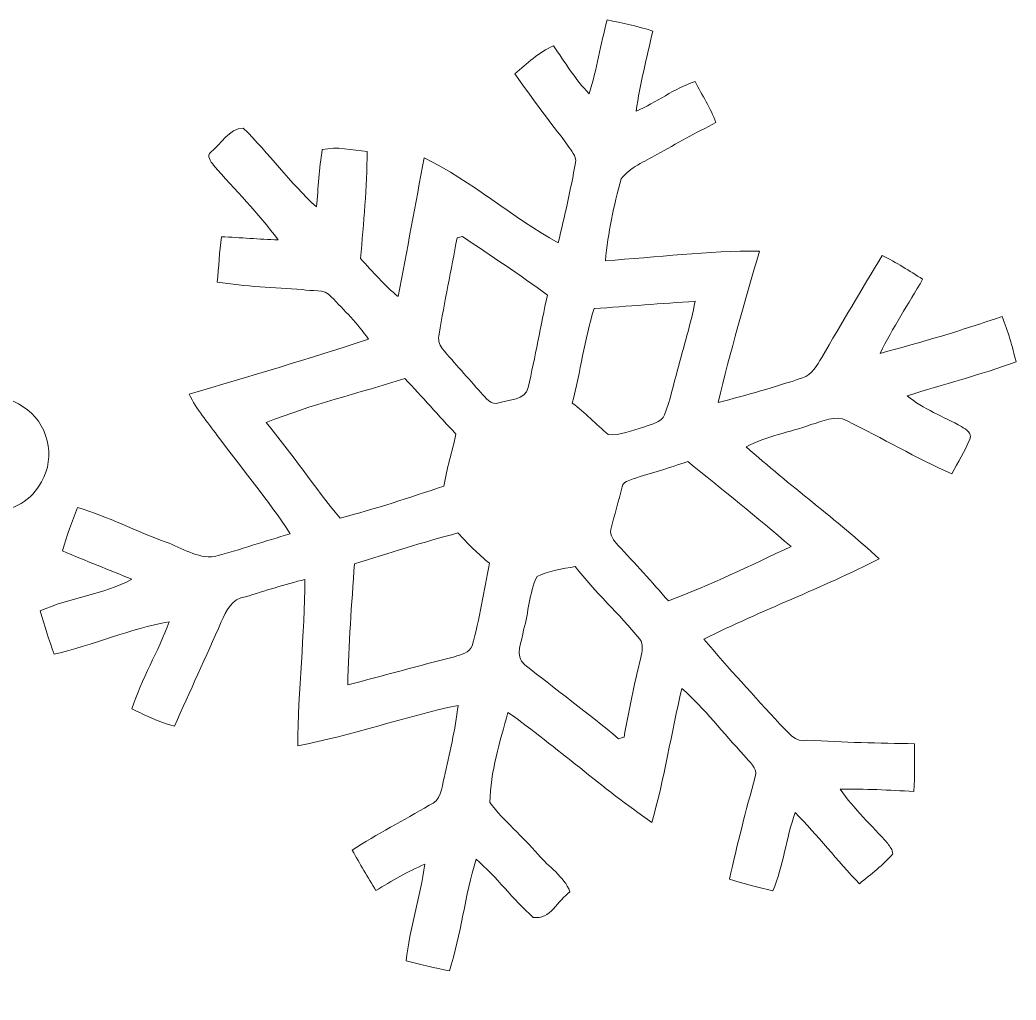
# Model space of a CAD drawing. Header units: centimetres. Extents: x -16.1 to 16.1, y -15.2 to 15.
# Drawn here: x -0.09 to 15.68, y -0.47 to 15.05 of the extents above; entities that cross this region are included whole.
import ezdxf

# ---------------------------------------------------------------- set-up
doc = ezdxf.new("R2010")
doc.units = ezdxf.units.CM
doc.header["$MEASUREMENT"] = 0
doc.layers.add('Layer 1', color=7, linetype='Continuous')

msp = doc.modelspace()

# ---------------------------------------------------------------- linework, layer by layer
at = {"layer": 'Layer 1', "color": 252, "lineweight": 9}
for points, knots in [([(9.20356, 15.04578), (9.44698, 14.9978), (9.69075, 14.94629), (9.92746, 14.87009), (9.92746, 14.87009), (9.83327, 14.44923), (9.72779, 14.03013), (9.66429, 13.60291), (9.66429, 13.60291), (9.98779, 13.7345), (10.26366, 13.96486), (10.59915, 14.06929), (10.59915, 14.06929), (10.71063, 13.85515), (10.84116, 13.64983), (10.92794, 13.4237), (10.92794, 13.4237), (10.61362, 13.25719), (10.29929, 13.09068), (9.99026, 12.91464), (9.99026, 12.91464), (9.79517, 12.80176), (9.56798, 12.71427), (9.42828, 12.52976), (9.42828, 12.52976), (9.30693, 12.10784), (9.21979, 11.67322), (9.17852, 11.23542), (9.17852, 11.23542), (9.98991, 11.2894), (10.80094, 11.39276), (11.61515, 11.38606), (11.61515, 11.38606), (11.39043, 10.59054), (11.1509, 9.79715), (10.96534, 8.99176), (10.96534, 8.99176), (11.41336, 9.10641), (11.85927, 9.23306), (12.29813, 9.37981), (12.29813, 9.37981), (12.44806, 9.42849), (12.52638, 9.57772), (12.60364, 9.70331), (12.60364, 9.70331), (12.91726, 10.24412), (13.23722, 10.7814), (13.56107, 11.31621), (13.56107, 11.31621), (13.78438, 11.21038), (13.9897, 11.07138), (14.20066, 10.94297), (14.20066, 10.94297), (13.97947, 10.54998), (13.723, 10.17603), (13.52827, 9.76857), (13.52827, 9.76857), (14.17773, 9.94038), (14.82261, 10.1337), (15.45831, 10.35171), (15.45831, 10.35171), (15.55427, 10.11959), (15.61918, 9.87652), (15.67986, 9.63346), (15.67986, 9.63346), (15.11259, 9.42885), (14.52874, 9.27751), (13.95442, 9.09547), (13.95442, 9.09547), (14.21336, 8.88628), (14.52839, 8.76809), (14.81767, 8.60934), (14.81767, 8.60934), (14.8854, 8.56595), (14.98806, 8.50739), (14.94855, 8.41108), (14.94855, 8.41108), (14.87094, 8.21882), (14.75629, 8.04455), (14.66386, 7.85934), (14.66386, 7.85934), (14.0973, 8.11334), (13.55966, 8.42661), (13.00369, 8.70142), (13.00369, 8.70142), (12.81777, 8.80231), (12.61104, 8.68907), (12.43007, 8.64004), (12.43007, 8.64004), (12.09176, 8.51692), (11.72804, 8.45765), (11.40701, 8.29008), (11.40701, 8.29008), (12.09034, 7.6766), (12.83859, 7.13861), (13.51345, 6.51561), (13.51345, 6.51561), (12.60752, 6.05347), (11.64831, 5.70034), (10.73779, 5.24596), (10.73779, 5.24596), (11.12514, 4.78559), (11.53472, 4.34426), (11.94006, 3.90011), (11.94006, 3.90011), (12.06318, 3.78193), (12.1803, 3.59884), (12.3835, 3.644), (12.3835, 3.644), (12.94477, 3.61401), (13.5071, 3.59743), (14.06943, 3.59038), (14.06943, 3.59038), (14.07013, 3.33955), (14.08036, 3.08696), (14.05849, 2.83614), (14.05849, 2.83614), (13.67008, 2.85448), (13.28203, 2.87776), (12.89362, 2.87071), (12.89362, 2.87071), (13.11269, 2.55674), (13.39633, 2.29603), (13.64751, 2.00852), (13.64751, 2.00852), (13.68702, 1.96266), (13.72088, 1.90939), (13.73006, 1.84765), (13.73006, 1.84765), (13.57554, 1.66774), (13.38186, 1.52592), (13.20054, 1.37387), (13.20054, 1.37387), (12.84882, 1.73794), (12.54049, 2.14222), (12.18101, 2.49923), (12.18101, 2.49923), (12.04025, 2.09354), (11.99509, 1.65962), (11.82964, 1.26239), (11.82964, 1.26239), (11.59716, 1.31073), (11.36821, 1.37634), (11.14172, 1.44725), (11.14172, 1.44725), (11.26167, 1.99088), (11.40349, 2.52957), (11.54848, 3.06685), (11.54848, 3.06685), (11.59822, 3.20938), (11.44406, 3.30357), (11.37562, 3.40587), (11.37562, 3.40587), (11.0433, 3.75583), (10.75155, 4.146), (10.38854, 4.46526), (10.38854, 4.46526), (10.21992, 3.76006), (10.11408, 3.03898), (9.91159, 2.34295), (9.91159, 2.34295), (9.12666, 2.88905), (8.41334, 3.53111), (7.63511, 4.08673), (7.63511, 4.08673), (7.50882, 3.62071), (7.35607, 3.14552), (7.34901, 2.66045), (7.34901, 2.66045), (7.57549, 2.362), (7.8683, 2.12106), (8.11383, 1.83813), (8.11383, 1.83813), (8.27541, 1.63881), (8.52341, 1.49452), (8.61584, 1.24581), (8.61584, 1.24581), (8.43204, 1.11599), (8.30045, 0.79638), (8.03622, 0.84224), (8.03622, 0.84224), (7.71061, 1.12552), (7.45872, 1.48218), (7.13064, 1.76193), (7.13064, 1.76193), (6.95461, 1.18196), (6.89146, 0.57413), (6.71013, -0.00372), (6.71013, -0.00372), (6.47941, 0.04214), (6.25011, 0.09541), (6.02151, 0.1515), (6.02151, 0.1515), (6.08289, 0.66938), (6.24729, 1.1675), (6.31819, 1.68361), (6.31819, 1.68361), (6.04797, 1.56825), (5.79432, 1.41903), (5.5442, 1.26592), (5.5442, 1.26592), (5.41791, 1.47794), (5.28914, 1.68749), (5.17061, 1.90339), (5.17061, 1.90339), (5.56219, 2.16586), (5.98694, 2.37329), (6.3891, 2.61777), (6.3891, 2.61777), (6.58101, 2.67703), (6.58454, 2.8947), (6.62617, 3.05168), (6.62617, 3.05168), (6.70202, 3.43268), (6.80714, 3.80945), (6.84489, 4.19715), (6.84489, 4.19715), (5.99082, 4.01441), (5.16391, 3.72196), (4.30595, 3.55792), (4.30595, 3.55792), (4.31371, 4.43669), (4.41566, 5.31334), (4.42131, 6.19105), (4.42131, 6.19105), (4.10381, 6.11097), (3.79089, 6.01361), (3.47904, 5.91448), (3.47904, 5.91448), (3.26349, 5.89155), (3.17424, 5.68976), (3.09698, 5.51901), (3.09698, 5.51901), (2.85462, 4.96656), (2.59921, 4.42011), (2.35509, 3.86836), (2.35509, 3.86836), (2.11908, 3.92869), (1.90106, 4.03699), (1.68199, 4.14036), (1.68199, 4.14036), (1.83439, 4.61802), (2.10003, 5.04982), (2.27183, 5.52007), (2.27183, 5.52007), (1.64953, 5.41036), (1.06745, 5.14965), (0.45326, 5.00678), (0.45326, 5.00678), (0.36507, 5.23009), (0.29593, 5.4608), (0.23066, 5.69187), (0.23066, 5.69187), (0.69844, 5.90425), (1.22549, 5.95081), (1.68128, 6.19246), (1.68128, 6.19246), (1.31792, 6.34804), (0.94433, 6.47998), (0.5845, 6.64402), (0.5845, 6.64402), (0.64517, 6.87791), (0.73408, 7.10263), (0.81839, 7.32876), (0.81839, 7.32876), (1.30134, 7.18589), (1.75113, 6.9527), (2.22315, 6.77913), (2.22315, 6.77913), (2.47503, 6.69129), (2.71104, 6.51702), (2.99115, 6.55371), (2.99115, 6.55371), (3.39437, 6.65954), (3.78772, 6.79924), (4.18953, 6.91072), (4.18953, 6.91072), (3.83711, 7.45364), (3.4173, 7.94894), (3.03242, 8.46859), (3.03242, 8.46859), (2.87932, 8.68237), (2.70011, 8.88275), (2.58898, 9.12334), (2.58898, 9.12334), (3.53831, 9.40027), (4.48657, 9.6832), (5.42567, 9.99329), (5.42567, 9.99329), (5.25633, 10.23847), (5.04502, 10.4512), (4.83794, 10.66392), (4.83794, 10.66392), (4.72893, 10.80221), (4.52679, 10.74048), (4.37933, 10.77752), (4.37933, 10.77752), (3.93024, 10.80644), (3.47939, 10.82867), (3.03383, 10.8957), (3.03383, 10.8957), (3.05465, 11.13559), (3.0677, 11.37653), (3.09945, 11.61536), (3.09945, 11.61536), (3.3979, 11.60125), (3.69635, 11.57409), (3.99551, 11.56315), (3.99551, 11.56315), (3.69212, 11.99001), (3.31041, 12.35232), (2.97139, 12.74954), (2.97139, 12.74954), (2.934, 12.80564), (2.85392, 12.89701), (2.92976, 12.95274), (2.92976, 12.95274), (3.09063, 13.07939), (3.21939, 13.3281), (3.44447, 13.33198), (3.44447, 13.33198), (3.85193, 12.93687), (4.18107, 12.46662), (4.60405, 12.08597), (4.60405, 12.08597), (4.63227, 12.38795), (4.64567, 12.6931), (4.69542, 12.99261), (4.69542, 12.99261), (4.92719, 13.04799), (5.17026, 12.98591), (5.4045, 12.96262), (5.4045, 12.96262), (5.40309, 12.39606), (5.35017, 11.83162), (5.30219, 11.26753), (5.30219, 11.26753), (5.49305, 11.0608), (5.6772, 10.84455), (5.89804, 10.6678), (5.89804, 10.6678), (6.03809, 11.39946), (6.16967, 12.13254), (6.31043, 12.86349), (6.31043, 12.86349), (7.06361, 12.49202), (7.6972, 11.92016), (8.43169, 11.51729), (8.43169, 11.51729), (8.53187, 11.9371), (8.62889, 12.35867), (8.70438, 12.78376), (8.70438, 12.78376), (8.72696, 12.89277), (8.63136, 12.98097), (8.58056, 13.06316), (8.58056, 13.06316), (8.3001, 13.43852), (8.01153, 13.80753), (7.74553, 14.19276), (7.74553, 14.19276), (7.93603, 14.35609), (8.12442, 14.52966), (8.35372, 14.63796), (8.35372, 14.63796), (8.53717, 14.38114), (8.69697, 14.10351), (8.92099, 13.87843), (8.92099, 13.87843), (9.04199, 14.26084), (9.10337, 14.65807), (9.20356, 15.04578), (9.20356, 15.04578), (9.20356, 15.04578), (9.20356, 15.04578), (9.20356, 15.04578)], [0, 0, 0, 0, 0.01052632, 0.01052632, 0.01052632, 0.01052632, 0.02105263, 0.02105263, 0.02105263, 0.02105263, 0.03157895, 0.03157895, 0.03157895, 0.03157895, 0.04210526, 0.04210526, 0.04210526, 0.04210526, 0.05263158, 0.05263158, 0.05263158, 0.05263158, 0.06315789, 0.06315789, 0.06315789, 0.06315789, 0.07368421, 0.07368421, 0.07368421, 0.07368421, 0.08421053, 0.08421053, 0.08421053, 0.08421053, 0.09473684, 0.09473684, 0.09473684, 0.09473684, 0.10526316, 0.10526316, 0.10526316, 0.10526316, 0.11578947, 0.11578947, 0.11578947, 0.11578947, 0.12631579, 0.12631579, 0.12631579, 0.12631579, 0.13684211, 0.13684211, 0.13684211, 0.13684211, 0.14736842, 0.14736842, 0.14736842, 0.14736842, 0.15789474, 0.15789474, 0.15789474, 0.15789474, 0.16842105, 0.16842105, 0.16842105, 0.16842105, 0.17894737, 0.17894737, 0.17894737, 0.17894737, 0.18947368, 0.18947368, 0.18947368, 0.18947368, 0.2, 0.2, 0.2, 0.2, 0.21052632, 0.21052632, 0.21052632, 0.21052632, 0.22105263, 0.22105263, 0.22105263, 0.22105263, 0.23157895, 0.23157895, 0.23157895, 0.23157895, 0.24210526, 0.24210526, 0.24210526, 0.24210526, 0.25263158, 0.25263158, 0.25263158, 0.25263158, 0.26315789, 0.26315789, 0.26315789, 0.26315789, 0.27368421, 0.27368421, 0.27368421, 0.27368421, 0.28421053, 0.28421053, 0.28421053, 0.28421053, 0.29473684, 0.29473684, 0.29473684, 0.29473684, 0.30526316, 0.30526316, 0.30526316, 0.30526316, 0.31578947, 0.31578947, 0.31578947, 0.31578947, 0.32631579, 0.32631579, 0.32631579, 0.32631579, 0.33684211, 0.33684211, 0.33684211, 0.33684211, 0.34736842, 0.34736842, 0.34736842, 0.34736842, 0.35789474, 0.35789474, 0.35789474, 0.35789474, 0.36842105, 0.36842105, 0.36842105, 0.36842105, 0.37894737, 0.37894737, 0.37894737, 0.37894737, 0.38947368, 0.38947368, 0.38947368, 0.38947368, 0.4, 0.4, 0.4, 0.4, 0.41052632, 0.41052632, 0.41052632, 0.41052632, 0.42105263, 0.42105263, 0.42105263, 0.42105263, 0.43157895, 0.43157895, 0.43157895, 0.43157895, 0.44210526, 0.44210526, 0.44210526, 0.44210526, 0.45263158, 0.45263158, 0.45263158, 0.45263158, 0.46315789, 0.46315789, 0.46315789, 0.46315789, 0.47368421, 0.47368421, 0.47368421, 0.47368421, 0.48421053, 0.48421053, 0.48421053, 0.48421053, 0.49473684, 0.49473684, 0.49473684, 0.49473684, 0.50526316, 0.50526316, 0.50526316, 0.50526316, 0.51578947, 0.51578947, 0.51578947, 0.51578947, 0.52631579, 0.52631579, 0.52631579, 0.52631579, 0.53684211, 0.53684211, 0.53684211, 0.53684211, 0.54736842, 0.54736842, 0.54736842, 0.54736842, 0.55789474, 0.55789474, 0.55789474, 0.55789474, 0.56842105, 0.56842105, 0.56842105, 0.56842105, 0.57894737, 0.57894737, 0.57894737, 0.57894737, 0.58947368, 0.58947368, 0.58947368, 0.58947368, 0.6, 0.6, 0.6, 0.6, 0.61052632, 0.61052632, 0.61052632, 0.61052632, 0.62105263, 0.62105263, 0.62105263, 0.62105263, 0.63157895, 0.63157895, 0.63157895, 0.63157895, 0.64210526, 0.64210526, 0.64210526, 0.64210526, 0.65263158, 0.65263158, 0.65263158, 0.65263158, 0.66315789, 0.66315789, 0.66315789, 0.66315789, 0.67368421, 0.67368421, 0.67368421, 0.67368421, 0.68421053, 0.68421053, 0.68421053, 0.68421053, 0.69473684, 0.69473684, 0.69473684, 0.69473684, 0.70526316, 0.70526316, 0.70526316, 0.70526316, 0.71578947, 0.71578947, 0.71578947, 0.71578947, 0.72631579, 0.72631579, 0.72631579, 0.72631579, 0.73684211, 0.73684211, 0.73684211, 0.73684211, 0.74736842, 0.74736842, 0.74736842, 0.74736842, 0.75789474, 0.75789474, 0.75789474, 0.75789474, 0.76842105, 0.76842105, 0.76842105, 0.76842105, 0.77894737, 0.77894737, 0.77894737, 0.77894737, 0.78947368, 0.78947368, 0.78947368, 0.78947368, 0.8, 0.8, 0.8, 0.8, 0.81052632, 0.81052632, 0.81052632, 0.81052632, 0.82105263, 0.82105263, 0.82105263, 0.82105263, 0.83157895, 0.83157895, 0.83157895, 0.83157895, 0.84210526, 0.84210526, 0.84210526, 0.84210526, 0.85263158, 0.85263158, 0.85263158, 0.85263158, 0.86315789, 0.86315789, 0.86315789, 0.86315789, 0.87368421, 0.87368421, 0.87368421, 0.87368421, 0.88421053, 0.88421053, 0.88421053, 0.88421053, 0.89473684, 0.89473684, 0.89473684, 0.89473684, 0.90526316, 0.90526316, 0.90526316, 0.90526316, 0.91578947, 0.91578947, 0.91578947, 0.91578947, 0.92631579, 0.92631579, 0.92631579, 0.92631579, 0.93684211, 0.93684211, 0.93684211, 0.93684211, 0.94736842, 0.94736842, 0.94736842, 0.94736842, 0.95789474, 0.95789474, 0.95789474, 0.95789474, 0.96842105, 0.96842105, 0.96842105, 0.96842105, 0.97894737, 0.97894737, 0.97894737, 0.97894737, 1, 1, 1, 1]), ([(-5.37321, 14.69688), (-4.89203, 14.77167), (-4.3618, 14.37444), (-4.37379, 13.87032), (-4.37379, 13.87032), (-4.32899, 13.6008), (-4.45881, 13.34186), (-4.6412, 13.15312), (-4.6412, 13.15312), (-4.79007, 12.97074), (-5.03702, 12.9404), (-5.24657, 12.86949), (-5.24657, 12.86949), (-5.31148, 12.69416), (-5.37851, 12.51918), (-5.43072, 12.33962), (-5.43072, 12.33962), (-5.12309, 12.41299), (-4.83276, 12.54317), (-4.52479, 12.61584), (-4.52479, 12.61584), (-4.44542, 12.41053), (-4.36744, 12.20486), (-4.29195, 11.99813), (-4.29195, 11.99813), (-4.73575, 11.772), (-5.21693, 11.63512), (-5.68542, 11.47037), (-5.68542, 11.47037), (-5.63568, 10.61348), (-5.61593, 9.75164), (-5.50339, 8.90003), (-5.50339, 8.90003), (-4.81019, 8.65768), (-4.13884, 8.35252), (-3.4347, 8.14262), (-3.4347, 8.14262), (-3.02901, 8.63933), (-2.60991, 9.12546), (-2.20104, 9.6197), (-2.20104, 9.6197), (-2.02571, 9.48953), (-1.83203, 9.37487), (-1.68598, 9.21013), (-1.68598, 9.21013), (-1.69339, 9.08348), (-1.80028, 8.99634), (-1.86943, 8.90039), (-1.86943, 8.90039), (-2.06628, 8.6739), (-2.26454, 8.44813), (-2.44022, 8.20471), (-2.44022, 8.20471), (-2.152, 8.204), (-1.86625, 8.25198), (-1.58226, 8.29502), (-1.58226, 8.29502), (-1.38189, 8.30737), (-1.36848, 8.55925), (-1.25418, 8.67778), (-1.25418, 8.67778), (-1.02664, 9.09547), (-0.41492, 9.19566), (-0.03957, 8.92438), (-0.03957, 8.92438), (0.34778, 8.68837), (0.48713, 8.12004), (0.24759, 7.7341), (0.24759, 7.7341), (0.10331, 7.45188), (-0.20643, 7.25891), (-0.52675, 7.28078), (-0.52675, 7.28078), (-0.83649, 7.23845), (-1.04675, 7.50339), (-1.30745, 7.60922), (-1.30745, 7.60922), (-1.59708, 7.60111), (-1.88142, 7.52455), (-2.16929, 7.4928), (-2.16929, 7.4928), (-1.88424, 7.25609), (-1.57697, 7.04971), (-1.27676, 6.83346), (-1.27676, 6.83346), (-1.396, 6.6165), (-1.5364, 6.40872), (-1.71244, 6.23409), (-1.71244, 6.23409), (-2.13013, 6.54313), (-2.54111, 6.86133), (-2.95528, 7.1753), (-2.95528, 7.1753), (-3.07451, 7.24939), (-3.19728, 7.39261), (-3.35497, 7.3143), (-3.35497, 7.3143), (-4.04642, 6.86274), (-4.692, 6.34522), (-5.35416, 5.85309), (-5.35416, 5.85309), (-5.14179, 4.91329), (-4.90474, 3.97949), (-4.69306, 3.03934), (-4.69306, 3.03934), (-4.65425, 2.93915), (-4.6599, 2.74865), (-4.51773, 2.7236), (-4.51773, 2.7236), (-3.96528, 2.61283), (-3.40895, 2.52075), (-2.86003, 2.39199), (-2.86003, 2.39199), (-2.88296, 2.15598), (-2.91224, 1.91856), (-2.97785, 1.68996), (-2.97785, 1.68996), (-3.32816, 1.75946), (-3.67741, 1.83531), (-4.03195, 1.87835), (-4.03195, 1.87835), (-3.98009, 1.77286), (-3.92718, 1.66844), (-3.87391, 1.56261), (-3.87391, 1.56261), (-3.57758, 1.53227), (-3.24455, 1.51604), (-3.02301, 1.28568), (-3.02301, 1.28568), (-2.58662, 0.89163), (-2.7048, 0.08306), (-3.24103, -0.17059), (-3.24103, -0.17059), (-3.66118, -0.39919), (-4.23833, -0.21786), (-4.44047, 0.21888), (-4.44047, 0.21888), (-4.62603, 0.51486), (-4.48633, 0.86834), (-4.47151, 1.18866), (-4.47151, 1.18866), (-4.53113, 1.33754), (-4.63698, 1.46242), (-4.72304, 1.59612), (-4.72304, 1.59612), (-4.74774, 1.59436), (-4.79713, 1.59083), (-4.82183, 1.58907), (-4.82183, 1.58907), (-4.95694, 1.25322), (-5.10299, 0.92196), (-5.23739, 0.58612), (-5.23739, 0.58612), (-5.46882, 0.65174), (-5.69424, 0.73852), (-5.90379, 0.85741), (-5.90379, 0.85741), (-5.69671, 1.37634), (-5.45929, 1.88293), (-5.24516, 2.39905), (-5.24516, 2.39905), (-5.98599, 2.90352), (-6.71483, 3.42669), (-7.47189, 3.90646), (-7.47189, 3.90646), (-8.03739, 3.43445), (-8.60783, 2.96808), (-9.1564, 2.4763), (-9.1564, 2.4763), (-8.85901, 2.00146), (-8.52669, 1.54991), (-8.22824, 1.07578), (-8.22824, 1.07578), (-8.42615, 0.9643), (-8.58808, 0.7043), (-8.83467, 0.723), (-8.83467, 0.723), (-9.09573, 1.05214), (-9.2961, 1.42432), (-9.55047, 1.75805), (-9.55047, 1.75805), (-9.61325, 1.60177), (-9.71203, 1.45043), (-9.72261, 1.27792), (-9.72261, 1.27792), (-9.69016, 1.14563), (-9.57834, 1.04967), (-9.51729, 0.92973), (-9.51729, 0.92973), (-9.29293, 0.53144), (-9.46932, -0.0323), (-9.87501, -0.24044), (-9.87501, -0.24044), (-10.24578, -0.46727), (-10.7993, -0.36638), (-11.03989, 0.00651), (-11.03989, 0.00651), (-11.33446, 0.37375), (-11.2498, 0.9703), (-10.86915, 1.24511), (-10.86915, 1.24511), (-10.73474, 1.3386), (-10.56717, 1.38199), (-10.44792, 1.49805), (-10.44792, 1.49805), (-10.38336, 1.59542), (-10.34315, 1.70584), (-10.31104, 1.81731), (-10.31104, 1.81731), (-10.57881, 1.73159), (-10.83211, 1.60141), (-11.10869, 1.54215), (-11.10869, 1.54215), (-11.19829, 1.75523), (-11.27661, 1.97324), (-11.34152, 2.19514), (-11.34152, 2.19514), (-10.94112, 2.36341), (-10.5266, 2.495), (-10.12372, 2.65728), (-10.12372, 2.65728), (-9.99319, 2.69714), (-10.04964, 2.87882), (-10.04787, 2.96843), (-10.04787, 2.96843), (-10.09867, 3.53816), (-10.13042, 4.10966), (-10.16817, 4.68046), (-10.16817, 4.68046), (-10.18757, 4.85826), (-10.18335, 5.15036), (-10.43664, 5.16271), (-10.43664, 5.16271), (-11.17889, 5.40295), (-11.90279, 5.70069), (-12.6535, 5.91412), (-12.6535, 5.91412), (-12.98793, 5.40648), (-13.3273, 4.90165), (-13.6635, 4.39506), (-13.6635, 4.39506), (-13.85471, 4.50936), (-14.06567, 4.60708), (-14.21736, 4.77465), (-14.21736, 4.77465), (-14.21242, 4.82122), (-14.19796, 4.86673), (-14.17574, 4.908), (-14.17574, 4.908), (-13.96865, 5.26148), (-13.69067, 5.57263), (-13.52204, 5.9487), (-13.52204, 5.9487), (-13.73335, 5.93529), (-13.95207, 5.93599), (-14.15457, 5.87038), (-14.15457, 5.87038), (-14.29286, 5.78148), (-14.33237, 5.59909), (-14.43291, 5.47703), (-14.43291, 5.47703), (-14.74653, 5.03606), (-15.48101, 5.04876), (-15.79816, 5.47738), (-15.79816, 5.47738), (-16.02641, 5.74338), (-16.10189, 6.16001), (-15.91211, 6.46622), (-15.91211, 6.46622), (-15.72584, 6.7943), (-15.34731, 7.02467), (-14.96102, 6.94741), (-14.96102, 6.94741), (-14.7049, 6.934), (-14.54615, 6.70787), (-14.33872, 6.58934), (-14.33872, 6.58934), (-14.21772, 6.56182), (-14.0946, 6.62462), (-13.97536, 6.65002), (-13.97536, 6.65002), (-14.2597, 6.88214), (-14.59484, 7.04125), (-14.89505, 7.25115), (-14.89505, 7.25115), (-14.79027, 7.45823), (-14.66504, 7.65367), (-14.5518, 7.85616), (-14.5518, 7.85616), (-14.03604, 7.58347), (-13.55555, 7.25044), (-13.05461, 6.95305), (-13.05461, 6.95305), (-12.94489, 6.88779), (-12.832, 6.98868), (-12.73393, 7.02749), (-12.73393, 7.02749), (-11.9617, 7.44976), (-11.17571, 7.84558), (-10.39994, 8.2608), (-10.39994, 8.2608), (-10.42993, 8.9787), (-10.45745, 9.69731), (-10.51425, 10.4138), (-10.51425, 10.4138), (-10.99333, 10.56126), (-11.48616, 10.65863), (-11.9737, 10.77293), (-11.9737, 10.77293), (-11.92572, 11.00964), (-11.8848, 11.24989), (-11.79484, 11.47531), (-11.79484, 11.47531), (-11.53202, 11.40864), (-11.26849, 11.34267), (-11.00003, 11.30421), (-11.00003, 11.30421), (-11.15702, 11.59173), (-11.33587, 11.86936), (-11.54401, 12.12266), (-11.54401, 12.12266), (-11.7899, 12.20662), (-12.05625, 12.25989), (-12.25557, 12.44298), (-12.25557, 12.44298), (-12.5773, 12.74672), (-12.61222, 13.30623), (-12.32789, 13.64595), (-12.32789, 13.64595), (-12.08553, 13.95922), (-11.60963, 14.12114), (-11.24874, 13.90877), (-11.24874, 13.90877), (-10.83422, 13.72568), (-10.59751, 13.19087), (-10.79507, 12.77212), (-10.79507, 12.77212), (-10.82858, 12.65676), (-10.92806, 12.528), (-10.84375, 12.41158), (-10.84375, 12.41158), (-10.69417, 12.16076), (-10.53648, 11.91452), (-10.37878, 11.66863), (-10.37878, 11.66863), (-10.28071, 11.94204), (-10.23168, 12.2292), (-10.15265, 12.50824), (-10.15265, 12.50824), (-9.92299, 12.47367), (-9.69757, 12.41617), (-9.47214, 12.36008), (-9.47214, 12.36008), (-9.56033, 11.84573), (-9.7078, 11.34373), (-9.81187, 10.8322), (-9.81187, 10.8322), (-9.36137, 10.62618), (-8.89711, 10.45261), (-8.44203, 10.25788), (-8.44203, 10.25788), (-8.31185, 10.20849), (-8.14675, 10.11465), (-8.04304, 10.27446), (-8.04304, 10.27446), (-7.58513, 10.64981), (-7.14486, 11.04704), (-6.68943, 11.42592), (-6.68943, 11.42592), (-6.59559, 11.51341), (-6.45377, 11.60266), (-6.46436, 11.74907), (-6.46436, 11.74907), (-6.49928, 11.92334), (-6.60547, 12.0708), (-6.68273, 12.22779), (-6.68273, 12.22779), (-6.8383, 12.53788), (-7.01539, 12.83844), (-7.14486, 13.16124), (-7.14486, 13.16124), (-6.93602, 13.27377), (-6.72541, 13.38596), (-6.5021, 13.46851), (-6.5021, 13.46851), (-6.3744, 13.20004), (-6.25375, 12.92452), (-6.08371, 12.67934), (-6.08371, 12.67934), (-6.03785, 12.82857), (-5.94683, 12.97074), (-5.93237, 13.12808), (-5.93237, 13.12808), (-5.96941, 13.30411), (-6.09923, 13.44452), (-6.14227, 13.61879), (-6.14227, 13.61879), (-6.26221, 14.10562), (-5.88157, 14.66231), (-5.37321, 14.69688), (-5.37321, 14.69688), (-5.37321, 14.69688), (-5.37321, 14.69688), (-5.37321, 14.69688)], [0, 0, 0, 0, 0.00980392, 0.00980392, 0.00980392, 0.00980392, 0.01960784, 0.01960784, 0.01960784, 0.01960784, 0.02941176, 0.02941176, 0.02941176, 0.02941176, 0.03921569, 0.03921569, 0.03921569, 0.03921569, 0.04901961, 0.04901961, 0.04901961, 0.04901961, 0.05882353, 0.05882353, 0.05882353, 0.05882353, 0.06862745, 0.06862745, 0.06862745, 0.06862745, 0.07843137, 0.07843137, 0.07843137, 0.07843137, 0.08823529, 0.08823529, 0.08823529, 0.08823529, 0.09803922, 0.09803922, 0.09803922, 0.09803922, 0.10784314, 0.10784314, 0.10784314, 0.10784314, 0.11764706, 0.11764706, 0.11764706, 0.11764706, 0.12745098, 0.12745098, 0.12745098, 0.12745098, 0.1372549, 0.1372549, 0.1372549, 0.1372549, 0.14705882, 0.14705882, 0.14705882, 0.14705882, 0.15686275, 0.15686275, 0.15686275, 0.15686275, 0.16666667, 0.16666667, 0.16666667, 0.16666667, 0.17647059, 0.17647059, 0.17647059, 0.17647059, 0.18627451, 0.18627451, 0.18627451, 0.18627451, 0.19607843, 0.19607843, 0.19607843, 0.19607843, 0.20588235, 0.20588235, 0.20588235, 0.20588235, 0.21568627, 0.21568627, 0.21568627, 0.21568627, 0.2254902, 0.2254902, 0.2254902, 0.2254902, 0.23529412, 0.23529412, 0.23529412, 0.23529412, 0.24509804, 0.24509804, 0.24509804, 0.24509804, 0.25490196, 0.25490196, 0.25490196, 0.25490196, 0.26470588, 0.26470588, 0.26470588, 0.26470588, 0.2745098, 0.2745098, 0.2745098, 0.2745098, 0.28431373, 0.28431373, 0.28431373, 0.28431373, 0.29411765, 0.29411765, 0.29411765, 0.29411765, 0.30392157, 0.30392157, 0.30392157, 0.30392157, 0.31372549, 0.31372549, 0.31372549, 0.31372549, 0.32352941, 0.32352941, 0.32352941, 0.32352941, 0.33333333, 0.33333333, 0.33333333, 0.33333333, 0.34313725, 0.34313725, 0.34313725, 0.34313725, 0.35294118, 0.35294118, 0.35294118, 0.35294118, 0.3627451, 0.3627451, 0.3627451, 0.3627451, 0.37254902, 0.37254902, 0.37254902, 0.37254902, 0.38235294, 0.38235294, 0.38235294, 0.38235294, 0.39215686, 0.39215686, 0.39215686, 0.39215686, 0.40196078, 0.40196078, 0.40196078, 0.40196078, 0.41176471, 0.41176471, 0.41176471, 0.41176471, 0.42156863, 0.42156863, 0.42156863, 0.42156863, 0.43137255, 0.43137255, 0.43137255, 0.43137255, 0.44117647, 0.44117647, 0.44117647, 0.44117647, 0.45098039, 0.45098039, 0.45098039, 0.45098039, 0.46078431, 0.46078431, 0.46078431, 0.46078431, 0.47058824, 0.47058824, 0.47058824, 0.47058824, 0.48039216, 0.48039216, 0.48039216, 0.48039216, 0.49019608, 0.49019608, 0.49019608, 0.49019608, 0.5, 0.5, 0.5, 0.5, 0.50980392, 0.50980392, 0.50980392, 0.50980392, 0.51960784, 0.51960784, 0.51960784, 0.51960784, 0.52941176, 0.52941176, 0.52941176, 0.52941176, 0.53921569, 0.53921569, 0.53921569, 0.53921569, 0.54901961, 0.54901961, 0.54901961, 0.54901961, 0.55882353, 0.55882353, 0.55882353, 0.55882353, 0.56862745, 0.56862745, 0.56862745, 0.56862745, 0.57843137, 0.57843137, 0.57843137, 0.57843137, 0.58823529, 0.58823529, 0.58823529, 0.58823529, 0.59803922, 0.59803922, 0.59803922, 0.59803922, 0.60784314, 0.60784314, 0.60784314, 0.60784314, 0.61764706, 0.61764706, 0.61764706, 0.61764706, 0.62745098, 0.62745098, 0.62745098, 0.62745098, 0.6372549, 0.6372549, 0.6372549, 0.6372549, 0.64705882, 0.64705882, 0.64705882, 0.64705882, 0.65686275, 0.65686275, 0.65686275, 0.65686275, 0.66666667, 0.66666667, 0.66666667, 0.66666667, 0.67647059, 0.67647059, 0.67647059, 0.67647059, 0.68627451, 0.68627451, 0.68627451, 0.68627451, 0.69607843, 0.69607843, 0.69607843, 0.69607843, 0.70588235, 0.70588235, 0.70588235, 0.70588235, 0.71568627, 0.71568627, 0.71568627, 0.71568627, 0.7254902, 0.7254902, 0.7254902, 0.7254902, 0.73529412, 0.73529412, 0.73529412, 0.73529412, 0.74509804, 0.74509804, 0.74509804, 0.74509804, 0.75490196, 0.75490196, 0.75490196, 0.75490196, 0.76470588, 0.76470588, 0.76470588, 0.76470588, 0.7745098, 0.7745098, 0.7745098, 0.7745098, 0.78431373, 0.78431373, 0.78431373, 0.78431373, 0.79411765, 0.79411765, 0.79411765, 0.79411765, 0.80392157, 0.80392157, 0.80392157, 0.80392157, 0.81372549, 0.81372549, 0.81372549, 0.81372549, 0.82352941, 0.82352941, 0.82352941, 0.82352941, 0.83333333, 0.83333333, 0.83333333, 0.83333333, 0.84313725, 0.84313725, 0.84313725, 0.84313725, 0.85294118, 0.85294118, 0.85294118, 0.85294118, 0.8627451, 0.8627451, 0.8627451, 0.8627451, 0.87254902, 0.87254902, 0.87254902, 0.87254902, 0.88235294, 0.88235294, 0.88235294, 0.88235294, 0.89215686, 0.89215686, 0.89215686, 0.89215686, 0.90196078, 0.90196078, 0.90196078, 0.90196078, 0.91176471, 0.91176471, 0.91176471, 0.91176471, 0.92156863, 0.92156863, 0.92156863, 0.92156863, 0.93137255, 0.93137255, 0.93137255, 0.93137255, 0.94117647, 0.94117647, 0.94117647, 0.94117647, 0.95098039, 0.95098039, 0.95098039, 0.95098039, 0.96078431, 0.96078431, 0.96078431, 0.96078431, 0.97058824, 0.97058824, 0.97058824, 0.97058824, 0.98039216, 0.98039216, 0.98039216, 0.98039216, 1, 1, 1, 1]), ([(6.82937, 11.5949), (6.73694, 11.08796), (6.63217, 10.58278), (6.54538, 10.07478), (6.54538, 10.07478), (6.5281, 9.99506), (6.53903, 9.90792), (6.59548, 9.84583), (6.59548, 9.84583), (6.79056, 9.60665), (7.00294, 9.38228), (7.20472, 9.14874), (7.20472, 9.14874), (7.27987, 9.07078), (7.36453, 8.9399), (7.49294, 8.98364), (7.49294, 8.98364), (7.64711, 9.03797), (7.90816, 9.02351), (7.95579, 9.22635), (7.95579, 9.22635), (8.06444, 9.71283), (8.1537, 10.2039), (8.26059, 10.69109), (8.26059, 10.69109), (7.82103, 11.01388), (7.367, 11.3155), (6.91333, 11.61713), (6.91333, 11.61713), (6.89216, 11.61184), (6.85018, 11.60055), (6.82937, 11.5949), (6.82937, 11.5949), (6.82937, 11.5949), (6.82937, 11.5949), (6.82937, 11.5949)], [0, 0, 0, 0, 0.1, 0.1, 0.1, 0.1, 0.2, 0.2, 0.2, 0.2, 0.3, 0.3, 0.3, 0.3, 0.4, 0.4, 0.4, 0.4, 0.5, 0.5, 0.5, 0.5, 0.6, 0.6, 0.6, 0.6, 0.7, 0.7, 0.7, 0.7, 0.8, 0.8, 0.8, 0.8, 1, 1, 1, 1]), ([(8.99825, 10.47695), (8.84655, 9.98729), (8.78305, 9.47647), (8.65358, 8.98117), (8.65358, 8.98117), (8.85784, 8.83371), (9.02717, 8.64427), (9.22156, 8.48481), (9.22156, 8.48481), (9.41064, 8.46118), (9.59867, 8.55325), (9.78, 8.60088), (9.78, 8.60088), (9.89007, 8.65203), (10.06505, 8.66226), (10.11444, 8.79738), (10.11444, 8.79738), (10.20545, 9.02809), (10.24955, 9.27327), (10.32187, 9.50963), (10.32187, 9.50963), (10.41183, 9.87088), (10.53107, 10.22507), (10.59774, 10.59196), (10.59774, 10.59196), (10.06399, 10.55633), (9.53129, 10.51505), (8.99825, 10.47695), (8.99825, 10.47695), (8.99825, 10.47695), (8.99825, 10.47695), (8.99825, 10.47695)], [0, 0, 0, 0, 0.11111111, 0.11111111, 0.11111111, 0.11111111, 0.22222222, 0.22222222, 0.22222222, 0.22222222, 0.33333333, 0.33333333, 0.33333333, 0.33333333, 0.44444444, 0.44444444, 0.44444444, 0.44444444, 0.55555556, 0.55555556, 0.55555556, 0.55555556, 0.66666667, 0.66666667, 0.66666667, 0.66666667, 0.77777778, 0.77777778, 0.77777778, 0.77777778, 1, 1, 1, 1]), ([(3.80536, 8.67602), (4.21352, 8.1846), (4.56983, 7.65261), (4.97693, 7.16049), (4.97693, 7.16049), (5.53291, 7.30371), (6.07725, 7.48681), (6.62158, 7.66813), (6.62158, 7.66813), (6.66356, 7.94718), (6.75352, 8.21529), (6.81173, 8.49081), (6.81173, 8.49081), (6.53656, 8.77833), (6.28045, 9.08277), (6.00422, 9.36888), (6.00422, 9.36888), (5.27115, 9.13922), (4.52185, 8.95613), (3.80536, 8.67602), (3.80536, 8.67602), (3.80536, 8.67602), (3.80536, 8.67602), (3.80536, 8.67602)], [0, 0, 0, 0, 0.14285714, 0.14285714, 0.14285714, 0.14285714, 0.28571429, 0.28571429, 0.28571429, 0.28571429, 0.42857143, 0.42857143, 0.42857143, 0.42857143, 0.57142857, 0.57142857, 0.57142857, 0.57142857, 0.71428571, 0.71428571, 0.71428571, 0.71428571, 1, 1, 1, 1]), ([(9.61878, 7.78455), (9.55281, 7.75598), (9.45756, 7.73728), (9.44134, 7.65473), (9.44134, 7.65473), (9.38666, 7.43001), (9.32104, 7.20741), (9.2653, 6.98269), (9.2653, 6.98269), (9.23814, 6.88391), (9.31681, 6.80312), (9.37431, 6.73398), (9.37431, 6.73398), (9.64701, 6.4447), (9.91512, 6.15154), (10.17476, 5.85027), (10.17476, 5.85027), (10.83728, 6.1011), (11.47686, 6.40978), (12.11645, 6.71281), (12.11645, 6.71281), (11.57882, 7.16966), (11.03131, 7.61522), (10.48062, 8.05584), (10.48062, 8.05584), (10.19593, 7.95706), (9.907, 7.87169), (9.61878, 7.78455), (9.61878, 7.78455), (9.61878, 7.78455), (9.61878, 7.78455), (9.61878, 7.78455)], [0, 0, 0, 0, 0.11111111, 0.11111111, 0.11111111, 0.11111111, 0.22222222, 0.22222222, 0.22222222, 0.22222222, 0.33333333, 0.33333333, 0.33333333, 0.33333333, 0.44444444, 0.44444444, 0.44444444, 0.44444444, 0.55555556, 0.55555556, 0.55555556, 0.55555556, 0.66666667, 0.66666667, 0.66666667, 0.66666667, 0.77777778, 0.77777778, 0.77777778, 0.77777778, 1, 1, 1, 1]), ([(5.20624, 6.4387), (5.16108, 5.79982), (5.11064, 5.16094), (5.09899, 4.5203), (5.09899, 4.5203), (5.66167, 4.67023), (6.224, 4.82369), (6.7888, 4.96762), (6.7888, 4.96762), (6.89005, 5.00149), (7.02551, 5.02583), (7.06749, 5.13907), (7.06749, 5.13907), (7.18814, 5.56769), (7.2587, 6.00902), (7.34054, 6.44611), (7.34054, 6.44611), (7.16133, 6.59181), (6.99835, 6.75656), (6.84242, 6.92589), (6.84242, 6.92589), (6.29209, 6.77984), (5.74916, 6.60874), (5.20624, 6.4387), (5.20624, 6.4387), (5.20624, 6.4387), (5.20624, 6.4387), (5.20624, 6.4387)], [0, 0, 0, 0, 0.125, 0.125, 0.125, 0.125, 0.25, 0.25, 0.25, 0.25, 0.375, 0.375, 0.375, 0.375, 0.5, 0.5, 0.5, 0.5, 0.625, 0.625, 0.625, 0.625, 0.75, 0.75, 0.75, 0.75, 1, 1, 1, 1]), ([(8.09514, 6.23656), (7.96602, 5.97515), (7.96567, 5.66894), (7.88312, 5.39236), (7.88312, 5.39236), (7.86936, 5.22091), (7.71943, 4.97362), (7.90358, 4.83991), (7.90358, 4.83991), (8.395, 4.44621), (8.90229, 4.07227), (9.38666, 3.66869), (9.38666, 3.66869), (9.40853, 3.6754), (9.45262, 3.6881), (9.47485, 3.69444), (9.47485, 3.69444), (9.5447, 4.11672), (9.63748, 4.53441), (9.73767, 4.95033), (9.73767, 4.95033), (9.75425, 5.04664), (9.79306, 5.162), (9.72144, 5.24596), (9.72144, 5.24596), (9.39653, 5.64248), (9.01483, 5.98926), (8.6998, 6.39425), (8.6998, 6.39425), (8.49554, 6.35651), (8.28387, 6.32617), (8.09514, 6.23656)], [0, 0, 0, 0, 0.11111111, 0.11111111, 0.11111111, 0.11111111, 0.22222222, 0.22222222, 0.22222222, 0.22222222, 0.33333333, 0.33333333, 0.33333333, 0.33333333, 0.44444444, 0.44444444, 0.44444444, 0.44444444, 0.55555556, 0.55555556, 0.55555556, 0.55555556, 0.66666667, 0.66666667, 0.66666667, 0.66666667, 0.77777778, 0.77777778, 0.77777778, 0.77777778, 1, 1, 1, 1])]:
    msp.add_open_spline(points, degree=3, knots=knots, dxfattribs=at)

doc.saveas('drawing.dxf')
